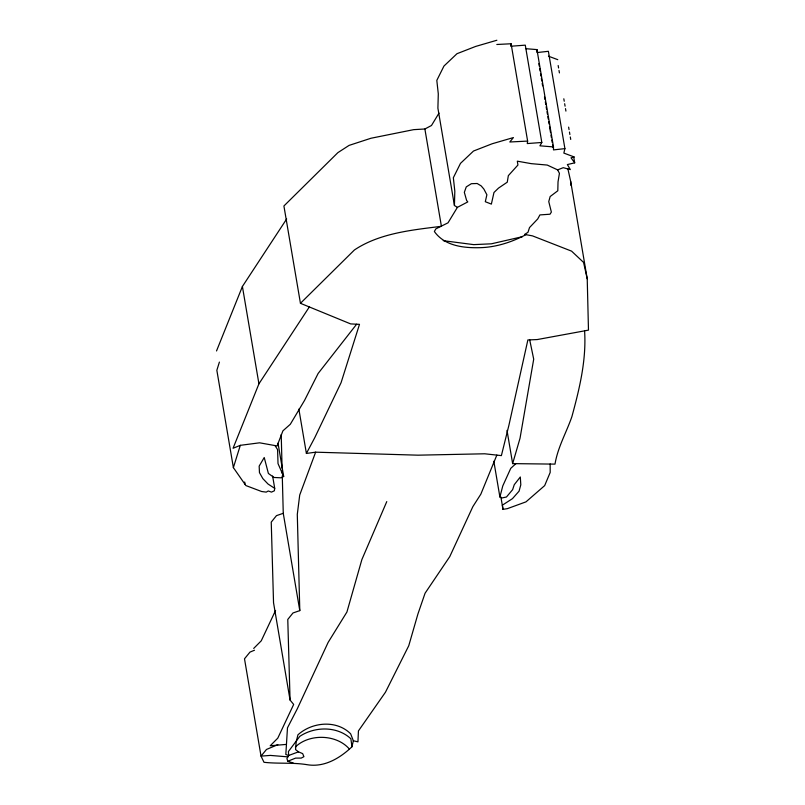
<?xml version="1.0" encoding="UTF-8"?>
<svg xmlns="http://www.w3.org/2000/svg" width="805" height="805" viewBox="0 0 805 805"><rect width="100%" height="100%" fill="white"/><g stroke="black" fill="none" stroke-linecap="round" stroke-linejoin="round"><path stroke-width="1.21" d="M567.827 168.597L570.705 181.497L587.227 278.822L588.475 330.11L584.591 330.855C586.473 360.167 579.519 388.584 571.902 416.618C566.368 432.607 557.815 447.137 554.997 464.123L512.644 463.62L506.999 430.363M587.227 278.822L583.565 262.41L571.58 251.14L532.497 235.875L524.588 234.426L527.959 232.343L529.519 227.574L537.73 218.95L539.903 214.915L550.006 214.221L551.365 212.087L548.758 201.582L550.157 196.541L557.805 190.765L558.026 181.85L559.435 173.337L557.634 169.885L547.269 165.065L531.23 163.646L517.323 161.171L517.927 165.035L508.347 175.641L507.261 182.182L498.516 188.098L493.968 192.496L491.372 204.108L485.304 201.703L486.884 194.77L483.865 189.054L481.149 185.875L477.154 183.5L471.358 183.701L466.266 186.891L464.334 192.325L466.608 200.435L467.796 201.904L457.411 207.348L454.433 205.506L454.815 191.188L453.346 177.724L460.49 163.365L473.511 151.028L492.197 143.753L513.399 137.575L509.796 141.992L527.627 141.086L511.095 43.762L496.826 44.486M511.095 43.762L510.742 46.237L525.283 45.15L541.815 142.475L539.913 145.816L553.488 146.923L553.488 149.901L564.909 148.633L548.376 51.309L536.965 52.567M527.627 141.086L527.275 143.562L541.815 142.475M272.623 476.057L274.716 488.373L274.364 490.788L271.486 492.107L268.266 490.98L266.244 492.117L261.615 491.513L245.867 485.556L233.38 467.625L216.847 370.3L219.403 362.079M351.946 746.798L350.889 738.779C337.285 726.04 314.906 726.261 299.792 736.354L288.401 751.548L288.663 755.482L286.912 758.521L287.777 761.258L295.566 758.109L301.241 758.089L303.918 756.67L302.66 753.621L298.494 751.85L295.556 749.586L296.18 741.858L297.951 734.804C312.159 721.974 336.5 719.66 350.628 733.798L353.345 740.761L351.946 746.798C339.891 758.209 324.314 767.628 307.067 764.69C292.799 762.315 278.359 763.925 264 762.295L261.031 756.126L244.499 658.802L249.973 652.11L254.501 650.209M564.909 148.633L563.852 153.091L574.307 156.995L571.027 157.81L574.7 162.841L567.364 164.572L570.342 169.614L563.248 167.671L557.634 169.885M550.147 463.972L550.187 472.444L544.663 485.616L525.977 501.867L507.371 508.649L502.994 509.354L502.38 505.168L512.453 498.657L519.074 491.161L520.805 484.801L520.302 476.993L514.264 484.701L512.634 489.651L506.466 496.997L501.907 497.983L499.895 496.987L502.783 485.918L510.762 468.329L516.005 463.569M512.644 463.62L520.03 438.232L533.705 359.171L529.71 339.881M233.38 467.625L240.313 445.326L259.592 442.81L277.081 445.94L282.927 430.826L290.303 424.285L304.562 400.377L318.116 373.49L356.625 324.224M584.591 330.855L537.227 339.559L527.869 339.952L508.971 425.01L501.384 455.61L484.731 453.789L418.057 455.177L315.63 452.179L299.712 495.035L297.297 514.375L299.792 610.623L292.99 612.967L287.777 619.448L290.062 700.048L293.674 704.435L277.785 738.155L270.218 745.772L286.449 744.394M216.525 350.95L242.406 286.479L286.671 218.97M309.331 306.957L258.928 383.814L233.058 448.284L240.313 445.326M496.836 455.117L480.827 494.19L472.867 506.617L449.764 556.627L425.06 593.245L417.916 614.014L408.749 645.761L385.444 692.24L358.436 730.91L357.943 741.858L353.345 740.761M386.772 501.606L361.878 559.576L346.925 612.011L328.118 642.43L297.287 708.813L287.476 727.851L285.825 754.476L288.663 755.482L298.494 751.85M275.562 610.472L261.253 640.82L253.686 648.438M315.63 452.179L306.393 453.446L314.805 437.588L341.089 382.657L359.493 324.335L350.668 323.912L300.446 303.304L283.913 205.979L337.869 152.648L349.078 145.393L371.025 138.239L413.649 129.655L424.879 128.991L431.48 125.5L438.997 113.123M457.411 207.348L448.013 222.824L435.877 228.862L434.358 231.498C444.692 246.209 464.284 248.181 480.887 247.658C496.635 247.095 512.111 242.013 525.917 234.668M300.446 303.304L354.401 249.983C379.507 233.128 412.09 229.999 441.412 226.316L424.879 128.991M295.395 746.96C309.261 733.476 336.55 734.18 349.33 748.992M278.027 443.203L283.672 476.469L281.086 477.808L273.982 477.476L268.387 473.461L264.231 457.512L259.16 466.135L259.462 472.626L262.843 478.613L268.035 484.026L274.716 488.373M277.826 744.675L266.495 749.445L261.031 756.126L270.349 755.412L287.868 756.861M282.283 475.795L283.259 513.298L276.467 515.643L271.245 522.113L273.539 602.724L290.062 700.048M496.866 40.25L475.664 46.428L456.978 53.704L443.968 66.04L436.813 80.399L438.292 93.863L437.9 108.172L454.433 205.506M522.425 236.69L491.362 243.814L473.692 244.629L443.243 240.675M525.856 48.692L536.955 49.598L553.488 146.923M287.777 761.258L293.443 763.15M548.477 56.199L557.774 59.671M275.038 445.578L277.584 449.623L278.017 463.61L283.672 476.469M558.167 65.517L558.59 67.982M559.002 70.448L559.425 72.913M563.822 98.784L564.235 101.249M564.657 103.714L565.07 106.18M565.492 108.635L565.915 111.1M568.632 127.12L569.044 129.585M569.467 132.05L569.89 134.505M570.302 136.971L570.725 139.436M573.653 156.683L574.7 162.841M538.847 63.655L539.259 66.121M539.682 68.586L540.095 71.051M540.517 73.517L540.94 75.982M541.352 78.447L541.775 80.903M542.188 83.368L542.61 85.833M544.492 96.922L544.915 99.387M545.327 101.853L545.75 104.318M546.162 106.783L546.585 109.239M547.008 111.704L547.42 114.169M547.843 116.634L548.255 119.1M548.678 121.565L549.101 124.03M549.513 126.486L550.56 132.654M550.982 135.109L551.395 137.575M551.817 140.04L552.24 142.505M552.653 144.97L553.075 147.436M500.901 497.037L502.994 509.354M493.827 461.255L499.895 496.987M298.866 409.101L306.393 453.446M283.259 513.298L299.792 610.623M242.406 286.479L258.928 383.814M244.7 482.004L245.112 484.469M281.217 434.549L282.092 468.299M282.163 470.794L282.223 473.3M570.705 181.497L570.795 185.241M536.955 49.598L536.955 51.58"/></g></svg>
